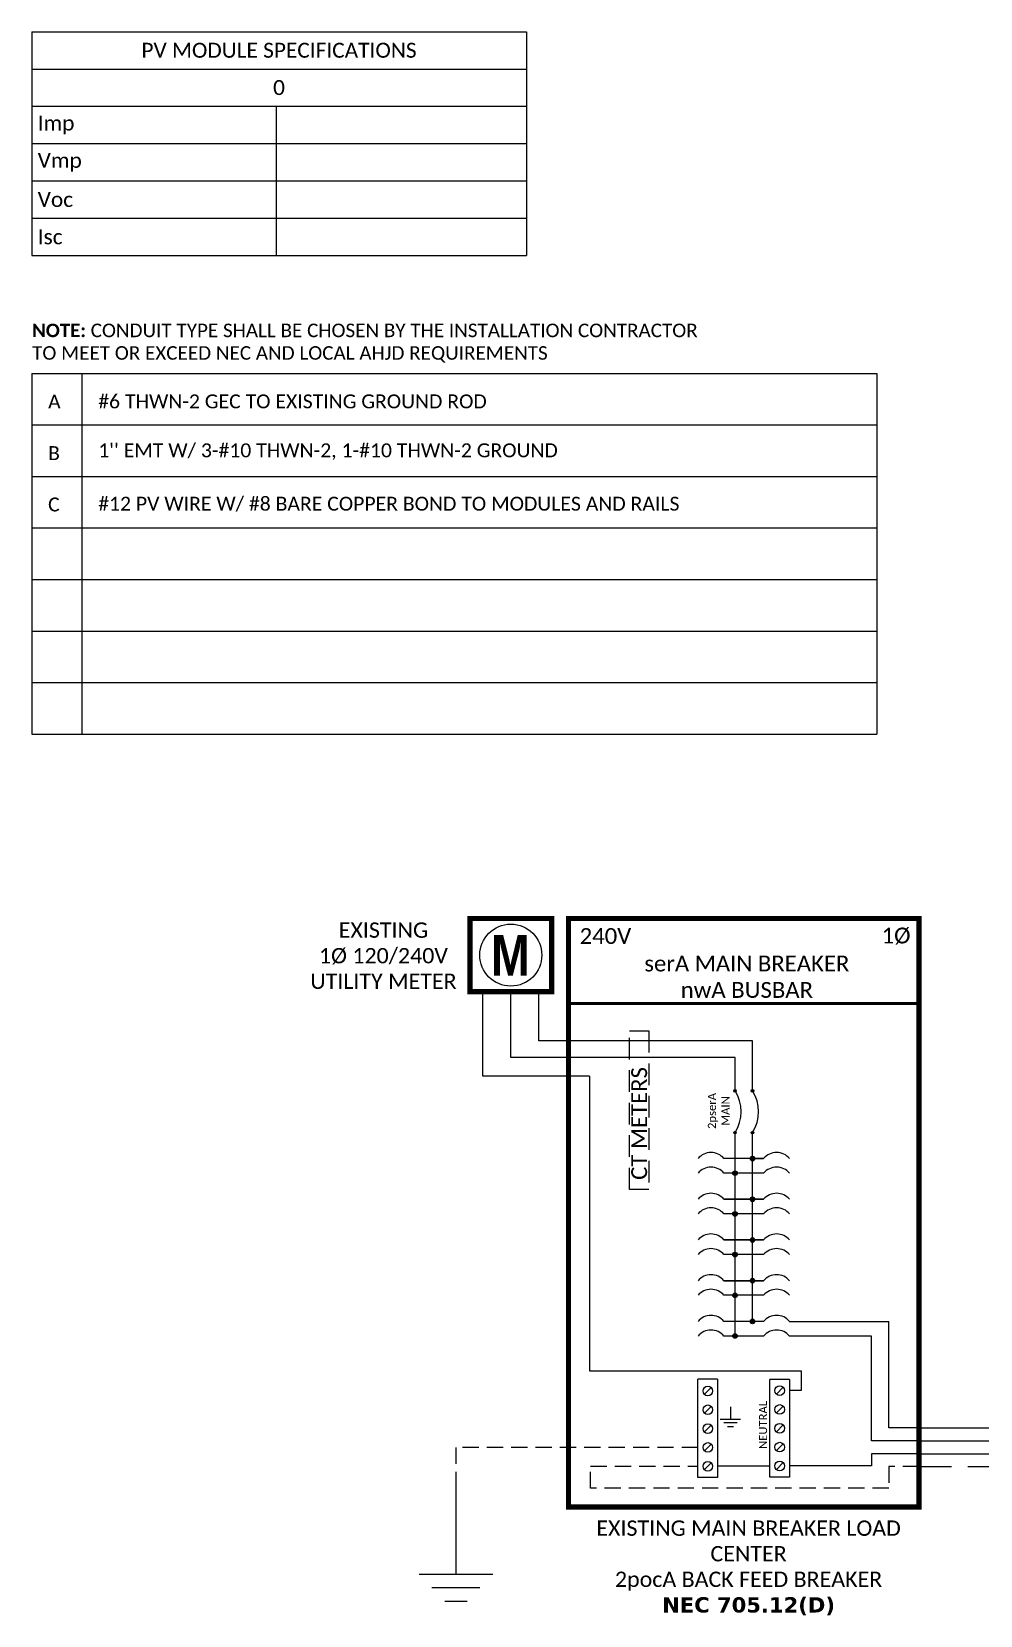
# Model space of a CAD drawing. Header units: feet. Extents: x 13749 to 14348, y 15298 to 15875.
# Drawn here: x 13749.2 to 13968.1, y 15297.9 to 15663.7 of the extents above; entities that cross this region are included whole.
import ezdxf

# ---------------------------------------------------------------- set-up
doc = ezdxf.new("R2010")
doc.units = ezdxf.units.FT
doc.header["$MEASUREMENT"] = 0
doc.linetypes.add('DASHED', pattern=[0.75, 0.5, -0.25])
doc.linetypes.add('HIDDEN', pattern=[0.375, 0.25, -0.125])
doc.layers.add('E - MODULE', color=7, linetype='Continuous')
doc.styles.add('ONE LINE TXT', font='techb___.ttf')
doc.styles.get("Standard").update_dxf_attribs({"font": 'calibri.ttf'})

# ---------------------------------------------------------------- blocks, each defined once
blk = doc.blocks.new('*U22')
at = {"color": 7}
blk.add_line((-79.14, 9), (0, 9), dxfattribs=at)
at = {"color": 10}
blk.add_line((-79.14, 6), (0, 6), dxfattribs=at)
at = {"color": 253}
blk.add_line((-79.14, 3), (0, 3), dxfattribs=at)
at = {"color": 92, "linetype": 'DASHED', "ltscale": 15}
blk.add_line((-79.14, 0), (0, 0), dxfattribs=at)
blk = doc.blocks.new('breakerPanel')
at = {"linetype": 'Continuous'}
h = blk.add_hatch(color=1, dxfattribs=at)
h.dxf.hatch_style = 1
edge = h.paths.add_edge_path()
edge.add_arc((-42.47, 86.8), 0.291, 0, 360)
h = blk.add_hatch(color=1, dxfattribs=at)
h.dxf.hatch_style = 1
edge = h.paths.add_edge_path()
edge.add_arc((-38.44, 86.8), 0.291, 0, 360)
h = blk.add_hatch(color=1, dxfattribs=at)
h.dxf.hatch_style = 1
edge = h.paths.add_edge_path()
edge.add_arc((-42.47, 77.16), 0.291, 0, 360)
h = blk.add_hatch(color=1, dxfattribs=at)
h.dxf.hatch_style = 1
edge = h.paths.add_edge_path()
edge.add_arc((-38.44, 77.16), 0.291, 0, 360)
h = blk.add_hatch(color=1, dxfattribs=at)
h.dxf.hatch_style = 1
edge = h.paths.add_edge_path()
edge.add_arc((-38.44, 71.16), 0.528, 0, 360)
h = blk.add_hatch(color=1, dxfattribs=at)
h.dxf.hatch_style = 1
edge = h.paths.add_edge_path()
edge.add_arc((-42.47, 67.78), 0.528, 0, 360)
h = blk.add_hatch(color=1, dxfattribs=at)
h.dxf.hatch_style = 1
edge = h.paths.add_edge_path()
edge.add_arc((-38.44, 61.76), 0.528, 0, 360)
h = blk.add_hatch(color=1, dxfattribs=at)
h.dxf.hatch_style = 1
edge = h.paths.add_edge_path()
edge.add_arc((-42.47, 58.38), 0.528, 0, 360)
h = blk.add_hatch(color=1, dxfattribs=at)
h.dxf.hatch_style = 1
edge = h.paths.add_edge_path()
edge.add_arc((-38.44, 52.36), 0.528, 0, 360)
h = blk.add_hatch(color=1, dxfattribs=at)
h.dxf.hatch_style = 1
edge = h.paths.add_edge_path()
edge.add_arc((-42.47, 48.98), 0.528, 0, 360)
h = blk.add_hatch(color=1, dxfattribs=at)
h.dxf.hatch_style = 1
edge = h.paths.add_edge_path()
edge.add_arc((-38.44, 42.95), 0.528, 0, 360)
h = blk.add_hatch(color=1, dxfattribs=at)
h.dxf.hatch_style = 1
edge = h.paths.add_edge_path()
edge.add_arc((-42.47, 39.58), 0.528, 0, 360)
h = blk.add_hatch(color=1, dxfattribs=at)
h.dxf.hatch_style = 1
edge = h.paths.add_edge_path()
edge.add_arc((-38.44, 33.55), 0.528, 0, 360)
h = blk.add_hatch(color=1, dxfattribs=at)
h.dxf.hatch_style = 1
edge = h.paths.add_edge_path()
edge.add_arc((-42.47, 30.17), 0.528, 0, 360)
at = {"color": 155, "true_color": 0x647190}
blk.add_line((-80.92, 126.59), (0, 126.59), dxfattribs=at)
at = {"color": 253, "linetype": 'Continuous'}
for p, q in [((-100.73, 90.2), (-100.73, 109.7)), ((-76.04, 90.2), (-100.73, 90.2)), ((-76.04, 90.2), (-76.04, 22.16)), ((-76.04, 22.16), (-27.25, 22.16)), ((-27.25, 22.16), (-27.25, 17.57)), ((-27.25, 17.57), (-29.89, 17.57)), ((-11.01, 0.16), (-29.89, 0.16)), ((0, 3), (-11.01, 3)), ((-11.01, 3), (-11.01, 0.16))]:
    blk.add_line(p, q, dxfattribs=at)
at = {"color": 10, "linetype": 'Continuous'}
for p, q in [((-94.24, 94.51), (-94.24, 109.7)), ((-42.47, 94.51), (-94.24, 94.51)), ((-42.47, 87.09), (-42.47, 94.51)), ((-42.47, 30.17), (-42.47, 76.87)), ((-35.88, 67.78), (-45.04, 67.78)), ((-35.88, 58.38), (-45.04, 58.38)), ((-35.88, 48.98), (-45.04, 48.98)), ((-35.88, 39.58), (-45.04, 39.58)), ((-35.88, 30.17), (-45.04, 30.17)), ((-10.98, 30.17), (-29.89, 30.17)), ((-10.98, 6), (-10.98, 30.17)), ((0, 6), (-10.98, 6))]:
    blk.add_line(p, q, dxfattribs=at)
at = {"color": 7, "linetype": 'Continuous'}
for p, q in [((-87.75, 98.34), (-87.75, 109.7)), ((-38.44, 98.34), (-87.75, 98.34)), ((-38.44, 87.09), (-38.44, 98.34)), ((-38.44, 61.76), (-38.44, 76.87)), ((-35.88, 71.16), (-45.04, 71.16)), ((-38.44, 71.16), (-35.88, 71.16)), ((-45.04, 61.76), (-35.88, 61.76)), ((-35.88, 61.76), (-45.04, 61.76)), ((-38.44, 52.36), (-38.44, 61.76)), ((-45.04, 52.36), (-35.88, 52.36)), ((-35.88, 52.36), (-45.04, 52.36)), ((-38.44, 42.95), (-38.44, 52.36)), ((-45.04, 42.95), (-35.88, 42.95)), ((-35.88, 42.95), (-45.04, 42.95)), ((-38.44, 33.55), (-38.44, 42.95)), ((-35.88, 33.55), (-45.04, 33.55)), ((-6.96, 9), (-6.96, 33.55))]:
    blk.add_line(p, q, dxfattribs=at)
at = {"lineweight": 50}
blk.add_line((-80.92, 106.95), (0, 106.95), dxfattribs=at)
at = {"color": 7}
for p, q in [((-29.89, 33.55), (-6.96, 33.55)), ((0, 9), (-6.96, 9))]:
    blk.add_line(p, q, dxfattribs=at)
at = {"color": 1, "linetype": 'Continuous'}
for p, q in [((-51.03, -2.51), (-51.03, 20.23)), ((-46.49, 20.23), (-51.03, 20.23)), ((-46.49, 20.23), (-46.49, -2.51)), ((-34.43, -2.43), (-34.43, 20.16)), ((-29.89, 20.16), (-34.43, 20.16)), ((-29.89, 20.16), (-29.89, -2.43)), ((-46.49, -2.51), (-51.03, -2.51)), ((-29.89, -2.43), (-34.43, -2.43))]:
    blk.add_line(p, q, dxfattribs=at)
at = {"color": 4, "linetype": 'Continuous'}
for p, q in [((-31.37, 18.35), (-32.94, 16.78)), ((-47.97, 18.28), (-49.55, 16.71)), ((-47.97, 13.93), (-49.55, 12.36)), ((-31.37, 14), (-32.94, 12.43)), ((-47.97, 9.58), (-49.55, 8.01)), ((-31.37, 9.65), (-32.94, 8.08)), ((-47.97, 5.23), (-49.55, 3.66)), ((-31.37, 5.3), (-32.94, 3.73)), ((-47.97, 0.88), (-49.55, -0.69)), ((-31.37, 0.95), (-32.94, -0.62))]:
    blk.add_line(p, q, dxfattribs=at)
at = {"color": 92, "linetype": 'HIDDEN', "ltscale": 15}
for p, q in [((-51.03, 4.44), (-106.89, 4.44)), ((-106.89, 4.44), (-106.89, -4.87)), ((-75.84, -4.96), (-75.84, 0.09)), ((-75.84, 0.09), (-51.03, 0.09)), ((0, 0), (-6.96, 0)), ((-6.96, 0), (-6.96, -4.96)), ((-6.96, -4.96), (-75.84, -4.96))]:
    blk.add_line(p, q, dxfattribs=at)
at = {"color": 92, "linetype": 'Continuous', "ltscale": 15}
blk.add_line((-34.43, 0.09), (-46.49, 0.09), dxfattribs=at)
at = {"color": 92, "ltscale": 15}
blk.add_line((-106.89, -4.87), (-106.89, -24.84), dxfattribs=at)
at = {"lineweight": 50, "const_width": 1.19}
for points in [[(-103.67, 109.7), (-103.67, 126.59), (-84.82, 126.59), (-84.82, 109.7)], [(-80.92, -9.3), (-80.92, 126.59), (0, 126.59), (0, -9.3)]]:
    blk.add_lwpolyline(points, close=True, dxfattribs=at)
at = {"color": 92, "linetype": 'Continuous', "lineweight": 5, "ltscale": 0.05, "flags": 128}
for points in [[(-43.54, 13.81), (-43.54, 10.97)], [(-45.88, 10.97), (-41.2, 10.97)], [(-42.01, 10.1), (-45.07, 10.1)], [(-42.82, 9.23), (-44.25, 9.23)]]:
    blk.add_lwpolyline(points, dxfattribs=at)
at = {"color": 92, "linetype": 'Continuous', "ltscale": 4, "flags": 128}
for points in [[(-115.37, -24.84), (-98.41, -24.84)], [(-101.35, -27.98), (-112.43, -27.98)], [(-104.29, -31.12), (-109.49, -31.12)]]:
    blk.add_lwpolyline(points, dxfattribs=at)
at = {"linetype": 'Continuous'}
blk.add_circle((-94.24, 118.15), 7.15, dxfattribs=at)
at = {"color": 1, "linetype": 'Continuous'}
for centre, radius in [((-42.47, 86.8), 0.291), ((-38.44, 86.8), 0.291), ((-42.47, 77.16), 0.291), ((-38.44, 77.16), 0.291), ((-38.44, 71.16), 0.528), ((-42.47, 67.78), 0.528), ((-38.44, 61.76), 0.528), ((-42.47, 58.38), 0.528), ((-38.44, 52.36), 0.528), ((-42.47, 48.98), 0.528), ((-38.44, 42.95), 0.528), ((-42.47, 39.58), 0.528), ((-38.44, 33.55), 0.528), ((-42.47, 30.17), 0.528)]:
    blk.add_circle(centre, radius, dxfattribs=at)
at = {"color": 4, "linetype": 'Continuous'}
for centre in [(-48.76, 17.49), (-32.16, 17.57), (-48.76, 13.14), (-32.16, 13.21), (-48.76, 8.79), (-32.16, 8.86), (-48.76, 4.44), (-32.16, 4.51), (-48.76, 0.09), (-32.16, 0.16)]:
    blk.add_circle(centre, 1.11, dxfattribs=at)
at = {"color": 1, "linetype": 'Continuous'}
for centre, radius, start, end in [((-50.14, 81.98), 9.06, 327.8708, 32.1292), ((-46.11, 81.98), 9.06, 327.8708, 32.1292), ((-48.03, 68.62), 3.93, 40.3392, 139.6608), ((-32.88, 68.62), 3.93, 40.3392, 139.6608), ((-48.03, 65.24), 3.93, 40.3392, 139.6608), ((-32.88, 65.24), 3.93, 40.3392, 139.6608), ((-48.03, 59.21), 3.93, 40.3392, 139.6608), ((-32.88, 59.21), 3.93, 40.3392, 139.6608), ((-48.03, 55.84), 3.93, 40.3392, 139.6608), ((-32.88, 55.84), 3.93, 40.3392, 139.6608), ((-48.03, 49.81), 3.93, 40.3392, 139.6608), ((-32.88, 49.81), 3.93, 40.3392, 139.6608), ((-48.03, 46.43), 3.93, 40.3392, 139.6608), ((-32.88, 46.43), 3.93, 40.3392, 139.6608), ((-48.03, 40.41), 3.93, 40.3392, 139.6608), ((-32.88, 40.41), 3.93, 40.3392, 139.6608), ((-48.03, 37.03), 3.93, 40.3392, 139.6608), ((-32.88, 37.03), 3.93, 40.3392, 139.6608), ((-48.03, 31.01), 3.93, 40.3392, 139.6608), ((-32.88, 31.01), 3.93, 40.3392, 139.6608), ((-48.03, 27.63), 3.93, 40.3392, 139.6608), ((-32.88, 27.63), 3.93, 40.3392, 139.6608)]:
    blk.add_arc(centre, radius, start, end, dxfattribs=at)
at = {"color": 253, "linetype": 'Continuous', "style": 'ONE LINE TXT'}
blk.add_text('M', height=9.38, dxfattribs=at).set_placement((-98.8, 113.43))
at = {"color": 4, "linetype": 'Continuous'}
blk.add_text('NEUTRAL', height=1.874, rotation=90, dxfattribs=at).set_placement((-35.08, 4.08))
at = {"color": 1, "attachment_point": 5}
for s, width, gutter_width, heights, insert, char_height in [('EXISTING\\P1Ø 120/240V UTILITY METER', 37.8067, 7.17, [0], (-123.64, 118), 3.5433), ('240V', 0.1481, 0.75, [0], (-72.39, 122.54), 3.658), ('1Ø', 0.1481, 0.75, [0], (-5.31, 122.54), 3.658), ('serA MAIN BREAKER\\PnwA BUSBAR', 72.4998, 0.75, [0], (-39.75, 113.14), 3.6576), ('EXISTING MAIN BREAKER LOAD CENTER\\P2pocA BACK FEED BREAKER \\P{\\fVerdana|b1|i0|c0|p34;NEC 705.12(D)}', 79.2627, 97.94, [154.49], (-39.35, -23.38), 3.5433)]:
    blk.add_mtext_dynamic_manual_height_columns(s, width=width, gutter_width=gutter_width, heights=heights, dxfattribs=dict(at, insert=insert, char_height=char_height))
at = {"color": 4, "linetype": 'Continuous', "insert": (-46.25, 82.15), "char_height": 1.874, "attachment_point": 5, "rotation": 90}
blk.add_mtext_dynamic_manual_height_columns('2pserA\\PMAIN', width=0.1481, gutter_width=0.75, heights=[0], dxfattribs=at)
blk = doc.blocks.new('*U24')
at = {"color": 7}
blk.add_blockref('breakerPanel', (0, 0), dxfattribs=at)
blk = doc.blocks.new('*T29')
at = {"color": 0, "lineweight": -2, "transparency": 16777216}
for p, q in [((0, 0), (114.19, 0)), ((0, 0), (0, -51.69)), ((114.19, 0), (114.19, -51.69)), ((0, -8.62), (114.19, -8.62)), ((0, -17.23), (114.19, -17.23)), ((56.41, -17.23), (56.41, -51.69)), ((0, -25.85), (114.19, -25.85)), ((0, -34.46), (114.19, -34.46)), ((0, -43.08), (114.19, -43.08)), ((0, -51.69), (114.19, -51.69))]:
    blk.add_line(p, q, dxfattribs=at)
at = {"color": 0, "linetype": 'Continuous', "transparency": 16777216, "char_height": 3.4544}
for s, insert, width, attachment_point in [('{\\fCalibri|b0|i0|c0;PV MODULE SPECIFICATIONS', (57.09, -4.31), 111.433, 5), ('{\\fCalibri|b0|i0|c0;0', (57.09, -12.92), 111.433, 5), ('{\\fCalibri|b0|i0|c0;Imp', (1.38, -21.54), 53.6551, 4), ('{\\fCalibri|b0|i0|c0;', (57.78, -21.54), 55.0254, 4), ('{\\fCalibri|b0|i0|c0;Vmp', (1.38, -30.15), 53.6551, 4), ('{\\fCalibri|b0|i0|c0;', (57.78, -30.15), 55.0254, 4), ('{\\fCalibri|b0|i0|c0;Voc', (1.38, -38.77), 53.6551, 4), ('{\\fCalibri|b0|i0|c0;', (57.78, -38.77), 55.0254, 4), ('{\\fCalibri|b0|i0|c0;Isc', (1.38, -47.39), 53.6551, 4), ('{\\fCalibri|b0|i0|c0;', (57.78, -47.39), 55.0254, 4)]:
    blk.add_mtext(s, dxfattribs=dict(at, insert=insert, width=width, attachment_point=attachment_point))
blk = doc.blocks.new('*T27')
at = {"linetype": 'ByBlock', "lineweight": -2, "transparency": 16777216}
for p, q in [((0, 0), (195.1, 0)), ((0, 0), (0, -83.27)), ((11.58, 0), (11.58, -83.27)), ((195.1, 0), (195.1, -83.27)), ((0, -11.84), (195.1, -11.84)), ((0, -23.75), (195.1, -23.75)), ((0, -35.65), (195.1, -35.65)), ((0, -47.56), (195.1, -47.56)), ((0, -59.46), (195.1, -59.46)), ((0, -71.37), (195.1, -71.37)), ((0, -83.27), (195.1, -83.27))]:
    blk.add_line(p, q, dxfattribs=at)
at = {"color": 0, "linetype": 'Continuous', "transparency": 16777216, "char_height": 3.2119, "attachment_point": 7}
for s, insert, width in [('{\\fCalibri|b0|i0|c0;A', (3.78, -8.06), 4.025), ('{\\fCalibri|b0|i0|c0;#6 THWN-2 GEC TO EXISTING GROUND ROD', (15.36, -8.06), 175.9562), ('{\\fCalibri|b0|i0|c0;B', (3.78, -19.97), 4.025), ("{\\fCalibri|b0|i0|c0;1'' EMT W/ 3-#10 THWN-2, 1-#10 THWN-2 GROUND", (15.36, -19.97), 175.9562), ('{\\fCalibri|b0|i0|c0;C', (3.78, -31.87), 4.025), ('{\\fCalibri|b0|i0|c0;#12 PV WIRE W/ #8 BARE COPPER BOND TO MODULES AND RAILS', (15.36, -31.87), 175.9562), ('{\\fCalibri|b0|i0|c0;', (3.78, -43.78), 4.025), ('{\\fCalibri|b0|i0|c0;', (15.36, -43.78), 175.9562), ('{\\fCalibri|b0|i0|c0;', (3.78, -55.68), 4.025), ('{\\fCalibri|b0|i0|c0;', (15.36, -55.68), 175.9562), ('{\\fCalibri|b0|i0|c0;', (3.78, -67.59), 4.025), ('{\\fCalibri|b0|i0|c0;', (15.36, -67.59), 175.9562), ('{\\fCalibri|b0|i0|c0;', (3.78, -79.5), 4.025), ('{\\fCalibri|b0|i0|c0;', (15.36, -79.5), 175.9562)]:
    blk.add_mtext(s, dxfattribs=dict(at, insert=insert, width=width))

msp = doc.modelspace()

# ---------------------------------------------------------------- linework, layer by layer
at = {"layer": 'E - MODULE', "color": 10, "linetype": 'DASHED', "ltscale": 10}
msp.add_lwpolyline([(13887.2, 15396.27), (13887.2, 15432.87), (13891.64, 15432.87), (13891.64, 15396.27)], close=True, dxfattribs=at)

# ---------------------------------------------------------------- block references
for name, p in [('*T29', (13749.18, 15663.65)), ('*T27', (13749.18, 15584.68))]:
    msp.add_blockref(name, p)
at = {"color": 7}
for name, p in [('*U24', (13954.01, 15332.22)), ('*U22', (14033.15, 15332.22))]:
    msp.add_blockref(name, p, dxfattribs=at)

# ---------------------------------------------------------------- texts
at = {"color": 10, "insert": (13749.27, 15596.22), "char_height": 3.10896, "attachment_point": 1}
msp.add_mtext_dynamic_manual_height_columns('\\A1;{\\fCalibri|b1|i0|c0|p34;NOTE:} {\\A0;\\H1.0052x;CONDUIT TYPE SHALL BE CHOSEN BY THE INSTALLATION CONTRACTOR\\PTO MEET OR EXCEED NEC AND LOCAL AHJD REQUIREMENTS}', width=164.3528, gutter_width=0, heights=[9.89], dxfattribs=at)
at = {"color": 1, "insert": (13889.42, 15410.84), "char_height": 3.658, "attachment_point": 5, "rotation": 90}
msp.add_mtext_dynamic_manual_height_columns(' CT METERS', width=27.4517, gutter_width=7.17, heights=[0], dxfattribs=at)

doc.saveas('drawing.dxf')
